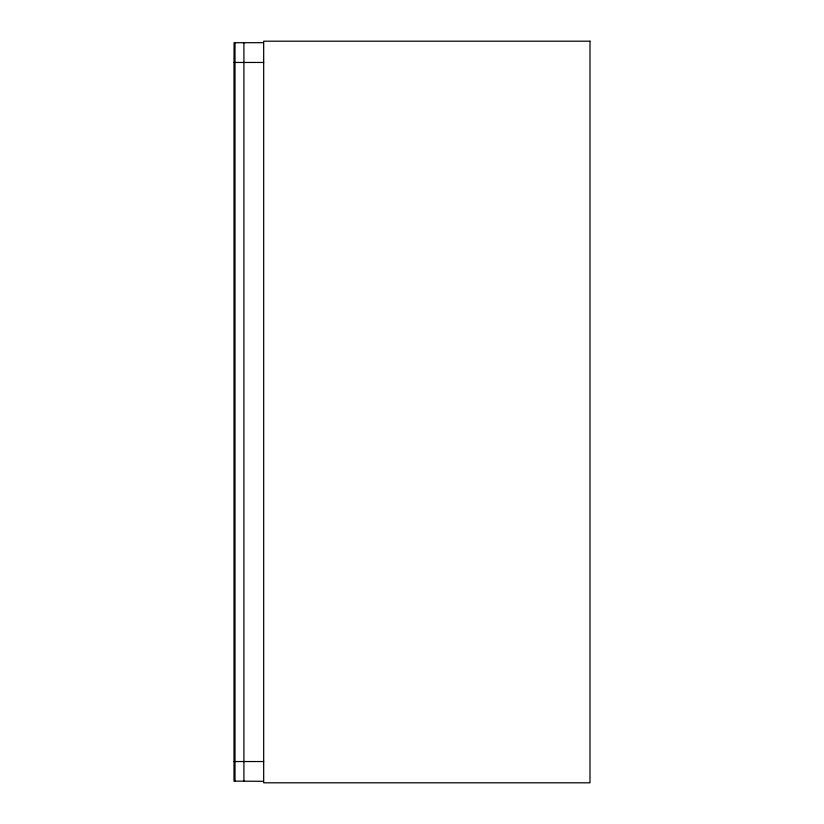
<?xml version="1.0" encoding="UTF-8"?>
<svg xmlns="http://www.w3.org/2000/svg" width="824" height="824" viewBox="0 0 824 824"><rect width="100%" height="100%" fill="white"/><g stroke="black" fill="none" stroke-linecap="round" stroke-linejoin="round"><path stroke-width="1.24" d="M263.484 781.317L234.016 781.121L234.016 62.459L234.088 42.714L263.484 42.683M234.016 62.459L263.68 62.459M234.016 761.541L263.68 761.541M243.904 42.683L243.904 781.317M235.005 42.683L235.005 781.317M589.984 41.2L263.68 41.2L263.68 782.8L589.984 782.8L589.984 41.2"/></g></svg>
